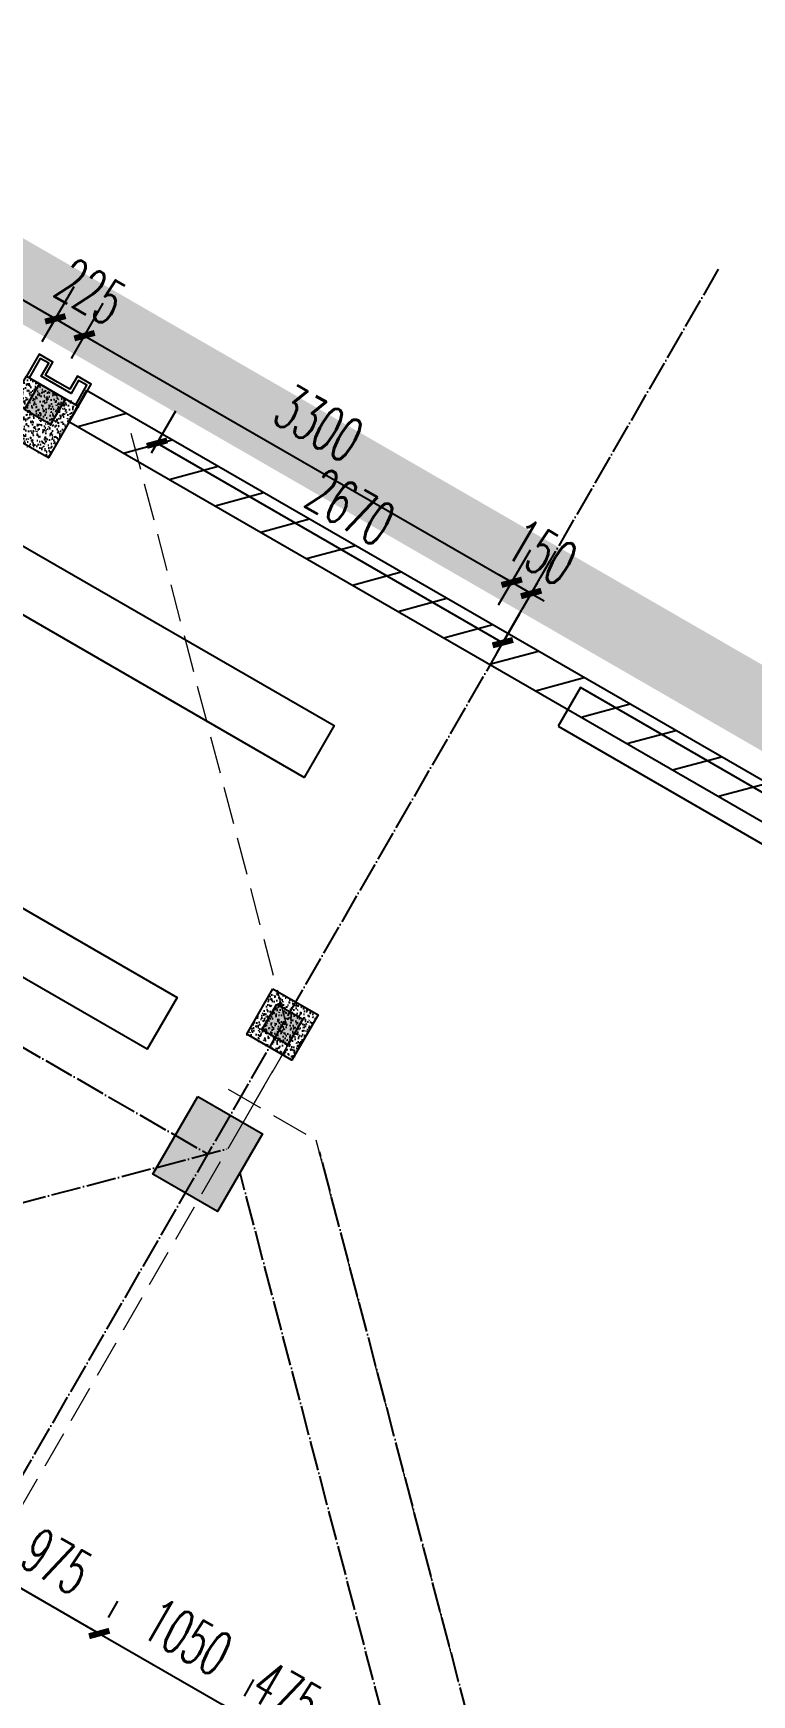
# Model space of a CAD drawing. Header units: millimetres. Extents: x 216654360 to 218309126, y 218099985 to 219647706.
# Drawn here: x 217976793 to 217981600, y 218924951 to 218936065 of the extents above; entities that cross this region are included whole.
import ezdxf
from ezdxf.xclip import XClip

# ---------------------------------------------------------------- set-up
doc = ezdxf.new("R2010")
doc.units = ezdxf.units.MM
doc.header["$LTSCALE"] = 1000
doc.header["$XCLIPFRAME"] = 0
for name, pattern in [('02-博雅楼平面图（V8）$0$DASH', [0.35, 0.25, -0.1]), ('DASH', [0.35, 0.25, -0.1]), ('DOTE', [2.4200000000000004, 2, -0.2, 0.02, -0.2])]:
    doc.linetypes.add(name, pattern=pattern)
doc.layers.add('02-博雅楼平面图（V8）$0$A-FLOR-OVHD', color=173, linetype='02-博雅楼平面图（V8）$0$DASH', lineweight=9)
for name, color, linetype in [('A-ANNO-DIMS', 3, 'Continuous'), ('A-ANNO-DOTE', 1, 'DOTE'), ('A-COLU', 2, 'Continuous'), ('A-COLU-CONC', 2, 'Continuous'), ('A-FLOR-SPCL', 245, 'Continuous'), ('A-FLOR-STRS', 51, 'Continuous'), ('A-FURN', 45, 'Continuous'), ('A-WALL', 2, 'Continuous'), ('A-WALL-SHEA', 2, 'Continuous'), ('PUB_HATCH', 8, 'Continuous'), ('现状植物', 3, 'Continuous')]:
    doc.layers.add(name, color=color, linetype=linetype)
doc.styles.add('_TCH_DIM_T3', font='SIMPLEX.shx', dxfattribs={"width": 0.5647058823529413, "bigfont": 'GBCBIG.shx'})
doc.dimstyles.new('_TCH_ARCH&&100', dxfattribs={"dimtxt": 297.5, "dimasz": 100, "dimexe": 250, "dimexo": 300, "dimgap": 126.25, "dimtad": 1, "dimdec": 0, "dimzin": 0, "dimdsep": 46, "dimtxsty": '_TCH_DIM_T3', "dimblk": 'ARCHTICK', "dimcen": 0.09, "dimclrt": 7, "dimazin": 2, "dimtfac": 1, "dimtdec": 0, "dimtix": 1, "dimtmove": 2, "dimatfit": 3, "dimfxl": 100, "dimtolj": 1, "dimtzin": 0, "dimarcsym": 0})

# ---------------------------------------------------------------- blocks, each defined once
blk = doc.blocks.new('123sfg')
at = {"layer": 'A-FLOR-STRS', "color": 1, "linetype": 'DASH', "const_width": 0.5}
blk.add_lwpolyline([(-431.8656419331855, -1239.880152367701), (-430.7574388099792, -1232.094934287486), (-429.9684684670246, -1227.345356392272), (-428.1316071802103, -1219.113704384542), (-427.4672116297479, -1216.173528586345), (-426.6227886450006, -1211.625636377144), (-425.1215353479574, -1203.747376584453), (-424.1251620127523, -1198.437336181179), (-424.0859732910949, -1197.911209319432), (-424.1551806907519, -1191.707523606432), (-424.2037090031854, -1187.357491663604), (-424.2854724545696, -1176.551505218731), (-431.2216880260785, -1169.421393652044), (-431.8843497909656, -1148.586130392568), (-433.1748325719773, -1148.672661361057), (-433.183958132071, -1148.32154214988), (-435.7520347369718, -1148.388286254316), (-511.1115516244317, -1148.388286254316)], dxfattribs=at)
blk = doc.blocks.new('A$Cbd128c3d')
at = {"layer": 'A-COLU'}
h = blk.add_hatch(color=256, dxfattribs=at)
h.dxf.hatch_style = 1
h.paths.add_polyline_path([(3599.999999999942, -240), (4099.999999999942, -240), (4099.999999999942, -840), (3599.999999999942, -840)])
blk.add_lwpolyline([(3599.999999999942, -240), (4099.999999999942, -240), (4099.999999999942, -840), (3599.999999999942, -840)], close=True, dxfattribs=at)
blk = doc.blocks.new('2929sk')
at = {"layer": 'A-ANNO-DOTE', "ltscale": 0.1}
for p, q in [((-100643.7788584344, -67610.51247166691), (-76449.35730994213, -92059.63334024174)), ((-97080.37599070836, -70429.5056708681), (-76058.41759931203, -91672.76625369594)), ((-75808.41759934928, -98506.28522877564), (-75808.41759934928, -79972.76195832127)), ((-70053.25017017312, -85977.54912788258), (-75903.12984014768, -91766.4875320131)), ((-16719.25256192591, -91672.76195832115), (-75808.41759934928, -91672.76195832127))]:
    blk.add_line(p, q, dxfattribs=at)
at = {"rotation": 180}
blk.add_blockref('A$Cbd128c3d', (-71958.41759934928, -92212.76195832214), dxfattribs=at)
blk = doc.blocks.new('25tqdryui')
at = {"layer": 'A-COLU-CONC'}
h = blk.add_hatch(dxfattribs=at)
h.set_pattern_fill('混凝土', scale=10)
h.set_pattern_definition([(49.99999999999999, (0, 0), (71.72601826007535, -6.275213498259511), [7.5, -82.5]), (355, (0, 0), (-13.8751333613, 75.21921337000119), [6, -66]), (100.4514, (5.977168000000001, -0.522934), (57.85093817140216, 68.94395420609536), [6.374019000000001, -70.1142112]), (46.18420000000002, (0, 20), (106.7241048625644, -16.55190143290181), [11.25, -123.75]), (96.6356, (8.8936745, 18.6206693), (93.46627055487033, 97.41178709004417), [9.561028799999999, -105.1713]), (351.1842, (0, 20), (93.46619451336272, 97.41186009253246), [9, -99]), (21, (10, 15), (59.69070521184616, -40.26188906653388), [7.5, -82.5]), (326.0000000000001, (10, 15), (24.33153319215817, 72.5150045046853), [6, -66]), (71.4514, (14.9742233, 11.6448394), (84.02226285814899, 32.25304967099524), [6.374019000000001, -70.1142112]), (37.50000000000001, (0, 0), (1.215985531729067, 33.28938538313115), [0, -65.19999999999999, 0, -67, 0, -66.25]), (7.499999999999999, (0, 0), (26.30695374421486, 39.44117118823603), [0, -38.2, 0, -63.7, 0, -25.25]), (327.5, (-22.3, 0), (53.3822436172409, -2.255487173437976), [0, -25, 0, -78, 0, -103.5]), (317.5, (-32.3, 0), (58.31861693423862, 10.01049823323177), [0, -32.5, 0, -51.8, 0, -73.5])])
h.paths.add_polyline_path([(6523044.330466904, 268536.0957909399), (6523394.330466904, 268536.0957909399), (6523394.330466904, 268186.0957909399), (6523044.330466904, 268186.0957909399)])
h = blk.add_hatch(color=256, dxfattribs=at)
h.dxf.hatch_style = 1
h.paths.add_polyline_path([(6523119.330466904, 268461.0957909399), (6523319.330466904, 268461.0957909399), (6523319.330466904, 268261.0957909399), (6523119.330466904, 268261.0957909399)])
at = {"layer": 'A-COLU'}
for points in [[(6523044.330466904, 268536.0957909399), (6523394.330466904, 268536.0957909399), (6523394.330466904, 268186.0957909399), (6523044.330466904, 268186.0957909399)], [(6523119.330466904, 268461.0957909399), (6523319.330466904, 268461.0957909399), (6523319.330466904, 268261.0957909399), (6523119.330466904, 268261.0957909399)], [(6523119.330466904, 268461.0957909399), (6523319.330466904, 268461.0957909399), (6523319.330466904, 268261.0957909399), (6523119.330466904, 268261.0957909399)]]:
    blk.add_lwpolyline(points, close=True, dxfattribs=at)
blk = doc.blocks.new('123sttyt')
at = {"layer": 'A-COLU-CONC'}
h = blk.add_hatch(dxfattribs=at)
h.set_pattern_fill('混凝土', scale=10)
h.set_pattern_definition([(49.99999999999999, (458507.2726841327, 226049.4547714085), (71.72601826007535, -6.275213498259511), [7.5, -82.5]), (355, (458507.2726841327, 226049.4547714085), (-13.8751333613, 75.21921337000119), [6, -66]), (100.4514, (458513.2498521327, 226048.9318374085), (57.85093817140216, 68.94395420609536), [6.374019000000001, -70.1142112]), (46.18420000000002, (458507.2726841327, 226069.4547714085), (106.7241048625644, -16.55190143290181), [11.25, -123.75]), (96.6356, (458516.1663586327, 226068.0754407085), (93.46627055487033, 97.41178709004417), [9.561028799999999, -105.1713]), (351.1842, (458507.2726841327, 226069.4547714085), (93.46619451336272, 97.41186009253246), [9, -99]), (21, (458517.2726841327, 226064.4547714085), (59.69070521184616, -40.26188906653388), [7.5, -82.5]), (326.0000000000001, (458517.2726841327, 226064.4547714085), (24.33153319215817, 72.5150045046853), [6, -66]), (71.4514, (458522.2469074327, 226061.0996108085), (84.02226285814899, 32.25304967099524), [6.374019000000001, -70.1142112]), (37.50000000000001, (458507.2726841327, 226049.4547714085), (1.215985531729067, 33.28938538313115), [0, -65.19999999999999, 0, -67, 0, -66.25]), (7.499999999999999, (458507.2726841327, 226049.4547714085), (26.30695374421486, 39.44117118823603), [0, -38.2, 0, -63.7, 0, -25.25]), (327.5, (458484.9726841327, 226049.4547714085), (53.3822436172409, -2.255487173437976), [0, -25, 0, -78, 0, -103.5]), (317.5, (458474.9726841327, 226049.4547714085), (58.31861693423862, 10.01049823323177), [0, -32.5, 0, -51.8, 0, -73.5])])
h.paths.add_polyline_path([(6523019.330466915, 268461.0957909399), (6523419.330466915, 268461.0957909399), (6523419.330466892, 268061.0957909399), (6523019.330466892, 268061.0957909399)])
h = blk.add_hatch(color=256, dxfattribs=at)
h.dxf.hatch_style = 1
h.paths.add_polyline_path([(6523119.330466904, 268461.0957909399), (6523319.330466904, 268461.0957909399), (6523319.330466904, 268261.0957909399), (6523119.330466904, 268261.0957909399)])
at = {"layer": 'A-COLU'}
for points in [[(6523019.330466915, 268461.0957909399), (6523419.330466915, 268461.0957909399), (6523419.330466892, 268061.0957909399), (6523019.330466892, 268061.0957909399)], [(6523119.330466904, 268461.0957909399), (6523319.330466904, 268461.0957909399), (6523319.330466904, 268261.0957909399), (6523119.330466904, 268261.0957909399)]]:
    blk.add_lwpolyline(points, close=True, dxfattribs=at)
blk = doc.blocks.new('123arrt')
at = {"layer": 'A-COLU'}
for name, p in [('123sttyt', (51525.15662112832, 2799.999975732382)), ('25tqdryui', (54975.16310578492, 0))]:
    blk.add_blockref(name, p, dxfattribs=at)
blk = doc.blocks.new('atyyj')
at = {"color": 6}
for points in [[(6087145.846531308, 41917.42876004828), (6087145.850708799, 41917.44223488616), (6087145.850708793, 42287.44228338455), (6087040.833285737, 42287.42880854666), (6087040.833285737, 42187.42880854666), (6086945.833285737, 42187.42880854666), (6086850.833285737, 42187.42880854666), (6086850.833285737, 42287.42880854666), (6086745.844134575, 42287.41532826515), (6086745.844134575, 42117.42884835148)], [(6087125.83328574, 42117.42884835148), (6087125.833285737, 42267.42880854666), (6087060.833285737, 42267.42880854666), (6087060.833285737, 42167.42880854666), (6086945.833285737, 42167.42880854666), (6086830.833285737, 42167.42880854666), (6086830.833285737, 42267.42880854666), (6086765.833285737, 42267.42880854666), (6086765.833285737, 42117.42884835148)]]:
    blk.add_lwpolyline(points, dxfattribs=at)
at = {"layer": 'A-COLU'}
blk.add_blockref('123sttyt', (-436273.4971811436, -226343.666958125), dxfattribs=at)
blk = doc.blocks.new('_ArchTick')
at = {"color": 0, "linetype": 'ByBlock', "const_width": 0.4}
blk.add_lwpolyline([(-0.5, -0.5), (0.5, 0.5)], dxfattribs=at)
blk = doc.blocks.new('*D286')
at = {"layer": 'A-ANNO-DIMS', "color": 0, "lineweight": -2, "transparency": 16777216}
for p, q in [((6119975.844789829, 42365.87292450556), (6119975.844789829, 42690.73563406806)), ((6122645.844556829, 42365.87292450556), (6122645.844556829, 42690.73563406806)), ((6119975.844789829, 42440.73563406806), (6122645.844556829, 42440.73563406806))]:
    blk.add_line(p, q, dxfattribs=at)
at = {"layer": 'Defpoints', "color": 0, "transparency": 16777216}
for p in [(6122645.844556829, 42440.73563406806), (6119975.844789829, 42065.87292450556), (6122645.844556829, 42065.87292450556)]:
    blk.add_point(p, dxfattribs=at)
at = {"layer": 'A-ANNO-DIMS', "color": 0, "lineweight": -2, "transparency": 16777216, "xscale": 100, "yscale": 100, "zscale": 100, "rotation": 180}
blk.add_blockref('_ArchTick', (6119975.844789829, 42440.73563406806), dxfattribs=at)
at = {"layer": 'A-ANNO-DIMS', "color": 0, "lineweight": -2, "transparency": 16777216, "xscale": 100, "yscale": 100, "zscale": 100}
blk.add_blockref('_ArchTick', (6122645.844556829, 42440.73563406806), dxfattribs=at)
at = {"layer": 'A-ANNO-DIMS', "color": 7, "transparency": 16777216, "insert": (6121310.844673329, 42715.73563406806), "char_height": 297.5, "attachment_point": 5, "style": '_TCH_DIM_T3'}
blk.add_mtext('\\A1;2670', dxfattribs=at)
blk = doc.blocks.new('*D348')
at = {"layer": 'A-ANNO-DIMS', "color": 0, "lineweight": -2, "transparency": 16777216}
for p, q in [((6122645.844556828, 35474.14101954782), (6122645.844556828, 35600.99999999999)), ((6123620.844564069, 35474.14101954782), (6123620.844564069, 35600.99999999999)), ((6122645.844556828, 35350.99999999999), (6123620.844564069, 35350.99999999999))]:
    blk.add_line(p, q, dxfattribs=at)
at = {"layer": 'Defpoints', "color": 0, "transparency": 16777216}
for p in [(6123620.844564069, 35350.99999999999), (6122645.844556828, 35174.14101954782), (6123620.844564069, 35174.14101954782)]:
    blk.add_point(p, dxfattribs=at)
at = {"layer": 'A-ANNO-DIMS', "color": 0, "lineweight": -2, "transparency": 16777216, "xscale": 100, "yscale": 100, "zscale": 100, "rotation": 180}
blk.add_blockref('_ArchTick', (6122645.844556828, 35350.99999999999), dxfattribs=at)
at = {"layer": 'A-ANNO-DIMS', "color": 0, "lineweight": -2, "transparency": 16777216, "xscale": 100, "yscale": 100, "zscale": 100}
blk.add_blockref('_ArchTick', (6123620.844564069, 35350.99999999999), dxfattribs=at)
at = {"layer": 'A-ANNO-DIMS', "color": 7, "transparency": 16777216, "insert": (6123133.344560448, 35625.99999999999), "char_height": 297.5, "attachment_point": 5, "style": '_TCH_DIM_T3'}
blk.add_mtext('\\A1;975', dxfattribs=at)
blk = doc.blocks.new('*D349')
at = {"layer": 'A-ANNO-DIMS', "color": 0, "lineweight": -2, "transparency": 16777216}
for p, q in [((6123620.844564069, 35474.14101954782), (6123620.844564069, 35600.99999999999)), ((6124670.844564069, 35474.14101954782), (6124670.844564069, 35600.99999999999)), ((6123620.844564069, 35350.99999999999), (6124670.844564069, 35350.99999999999))]:
    blk.add_line(p, q, dxfattribs=at)
at = {"layer": 'Defpoints', "color": 0, "transparency": 16777216}
for p in [(6124670.844564069, 35350.99999999999), (6123620.844564069, 35174.14101954782), (6124670.844564069, 35174.14101954782)]:
    blk.add_point(p, dxfattribs=at)
at = {"layer": 'A-ANNO-DIMS', "color": 0, "lineweight": -2, "transparency": 16777216, "xscale": 100, "yscale": 100, "zscale": 100, "rotation": 180}
blk.add_blockref('_ArchTick', (6123620.844564069, 35350.99999999999), dxfattribs=at)
at = {"layer": 'A-ANNO-DIMS', "color": 0, "lineweight": -2, "transparency": 16777216, "xscale": 100, "yscale": 100, "zscale": 100}
blk.add_blockref('_ArchTick', (6124670.844564069, 35350.99999999999), dxfattribs=at)
at = {"layer": 'A-ANNO-DIMS', "color": 7, "transparency": 16777216, "insert": (6124145.844564069, 35625.99999999999), "char_height": 297.5, "attachment_point": 5, "style": '_TCH_DIM_T3'}
blk.add_mtext('\\A1;1050', dxfattribs=at)
blk = doc.blocks.new('*D350')
at = {"layer": 'A-ANNO-DIMS', "color": 0, "lineweight": -2, "transparency": 16777216}
for p, q in [((6124670.844564069, 35474.14101954782), (6124670.844564069, 35600.99999999999)), ((6125145.844556876, 35474.14101954782), (6125145.844556876, 35600.99999999999)), ((6124670.844564069, 35350.99999999999), (6124570.844564069, 35350.99999999999)), ((6124670.844564069, 35350.99999999999), (6125145.844556876, 35350.99999999999)), ((6125145.844556876, 35350.99999999999), (6125245.844556876, 35350.99999999999))]:
    blk.add_line(p, q, dxfattribs=at)
at = {"layer": 'Defpoints', "color": 0, "transparency": 16777216}
for p in [(6125145.844556876, 35350.99999999999), (6124670.844564069, 35174.14101954782), (6125145.844556876, 35174.14101954782)]:
    blk.add_point(p, dxfattribs=at)
at = {"layer": 'A-ANNO-DIMS', "color": 0, "lineweight": -2, "transparency": 16777216, "xscale": 100, "yscale": 100, "zscale": 100}
blk.add_blockref('_ArchTick', (6124670.844564069, 35350.99999999999), dxfattribs=at)
at = {"layer": 'A-ANNO-DIMS', "color": 0, "lineweight": -2, "transparency": 16777216, "xscale": 100, "yscale": 100, "zscale": 100, "rotation": 180}
blk.add_blockref('_ArchTick', (6125145.844556876, 35350.99999999999), dxfattribs=at)
at = {"layer": 'A-ANNO-DIMS', "color": 7, "transparency": 16777216, "insert": (6124908.344560472, 35625.99999999999), "char_height": 297.5, "attachment_point": 5, "style": '_TCH_DIM_T3'}
blk.add_mtext('\\A1;475', dxfattribs=at)
blk = doc.blocks.new('*D500')
at = {"layer": 'A-ANNO-DIMS', "color": 0, "lineweight": -2, "transparency": 16777216}
for p, q in [((6117470.834260637, 42645.68900444673), (6117470.834260637, 43070.74270527938)), ((6118970.818573396, 42645.68900444673), (6118970.818573396, 43070.74270527938)), ((6117470.834260637, 42820.74270527938), (6118970.818573396, 42820.74270527938))]:
    blk.add_line(p, q, dxfattribs=at)
at = {"layer": 'Defpoints', "color": 0, "transparency": 16777216}
for p in [(6118970.818573396, 42820.74270527938), (6117470.834260637, 42345.68900444673), (6118970.818573396, 42345.68900444673)]:
    blk.add_point(p, dxfattribs=at)
at = {"layer": 'A-ANNO-DIMS', "color": 0, "lineweight": -2, "transparency": 16777216, "xscale": 100, "yscale": 100, "zscale": 100, "rotation": 180}
blk.add_blockref('_ArchTick', (6117470.834260637, 42820.74270527938), dxfattribs=at)
at = {"layer": 'A-ANNO-DIMS', "color": 0, "lineweight": -2, "transparency": 16777216, "xscale": 100, "yscale": 100, "zscale": 100}
blk.add_blockref('_ArchTick', (6118970.818573396, 42820.74270527938), dxfattribs=at)
at = {"layer": 'A-ANNO-DIMS', "color": 7, "transparency": 16777216, "insert": (6118220.826417016, 43095.74270527938), "char_height": 297.5, "attachment_point": 5, "style": '_TCH_DIM_T3'}
blk.add_mtext('\\A1;1500', dxfattribs=at)
blk = doc.blocks.new('*D501')
at = {"layer": 'A-ANNO-DIMS', "color": 0, "lineweight": -2, "transparency": 16777216}
for p, q in [((6118970.818573396, 42645.68900444673), (6118970.818573396, 43070.74270527938)), ((6119195.831587506, 42645.68900444673), (6119195.831587506, 43070.74270527938)), ((6118970.818573396, 42820.74270527938), (6118870.818573396, 42820.74270527938)), ((6118970.818573396, 42820.74270527938), (6119195.831587506, 42820.74270527938)), ((6119195.831587506, 42820.74270527938), (6119295.831587506, 42820.74270527938))]:
    blk.add_line(p, q, dxfattribs=at)
at = {"layer": 'Defpoints', "color": 0, "transparency": 16777216}
for p in [(6119195.831587506, 42820.74270527938), (6118970.818573396, 42345.68900444673), (6119195.831587506, 42345.68900444673)]:
    blk.add_point(p, dxfattribs=at)
at = {"layer": 'A-ANNO-DIMS', "color": 0, "lineweight": -2, "transparency": 16777216, "xscale": 100, "yscale": 100, "zscale": 100}
blk.add_blockref('_ArchTick', (6118970.818573396, 42820.74270527938), dxfattribs=at)
at = {"layer": 'A-ANNO-DIMS', "color": 0, "lineweight": -2, "transparency": 16777216, "xscale": 100, "yscale": 100, "zscale": 100, "rotation": 180}
blk.add_blockref('_ArchTick', (6119195.831587506, 42820.74270527938), dxfattribs=at)
at = {"layer": 'A-ANNO-DIMS', "color": 7, "transparency": 16777216, "insert": (6119083.325080451, 43095.74270527938), "char_height": 297.5, "attachment_point": 5, "style": '_TCH_DIM_T3'}
blk.add_mtext('\\A1;225', dxfattribs=at)
blk = doc.blocks.new('*D502')
at = {"layer": 'A-ANNO-DIMS', "color": 0, "lineweight": -2, "transparency": 16777216}
for p, q in [((6119195.831587506, 42645.68900444673), (6119195.831587506, 43070.74270527938)), ((6122495.845538795, 42645.68900444673), (6122495.845538795, 43070.74270527938)), ((6119195.831587506, 42820.74270527938), (6122495.845538795, 42820.74270527938))]:
    blk.add_line(p, q, dxfattribs=at)
at = {"layer": 'Defpoints', "color": 0, "transparency": 16777216}
for p in [(6122495.845538795, 42820.74270527938), (6119195.831587506, 42345.68900444673), (6122495.845538795, 42345.68900444673)]:
    blk.add_point(p, dxfattribs=at)
at = {"layer": 'A-ANNO-DIMS', "color": 0, "lineweight": -2, "transparency": 16777216, "xscale": 100, "yscale": 100, "zscale": 100, "rotation": 180}
blk.add_blockref('_ArchTick', (6119195.831587506, 42820.74270527938), dxfattribs=at)
at = {"layer": 'A-ANNO-DIMS', "color": 0, "lineweight": -2, "transparency": 16777216, "xscale": 100, "yscale": 100, "zscale": 100}
blk.add_blockref('_ArchTick', (6122495.845538795, 42820.74270527938), dxfattribs=at)
at = {"layer": 'A-ANNO-DIMS', "color": 7, "transparency": 16777216, "insert": (6120845.838563151, 43095.74270527938), "char_height": 297.5, "attachment_point": 5, "style": '_TCH_DIM_T3'}
blk.add_mtext('\\A1;3300', dxfattribs=at)
blk = doc.blocks.new('*D503')
at = {"layer": 'A-ANNO-DIMS', "color": 0, "lineweight": -2, "transparency": 16777216}
for p, q in [((6122495.845538795, 42645.68900444673), (6122495.845538795, 43070.74270527938)), ((6122645.845538796, 42645.68900444673), (6122645.845538796, 43070.74270527938)), ((6122495.845538795, 42820.74270527938), (6122395.845538795, 42820.74270527938)), ((6122495.845538795, 42820.74270527938), (6122645.845538796, 42820.74270527938)), ((6122645.845538796, 42820.74270527938), (6122745.845538796, 42820.74270527938))]:
    blk.add_line(p, q, dxfattribs=at)
at = {"layer": 'Defpoints', "color": 0, "transparency": 16777216}
for p in [(6122645.845538796, 42820.74270527938), (6122495.845538795, 42345.68900444673), (6122645.845538796, 42345.68900444673)]:
    blk.add_point(p, dxfattribs=at)
at = {"layer": 'A-ANNO-DIMS', "color": 0, "lineweight": -2, "transparency": 16777216, "xscale": 100, "yscale": 100, "zscale": 100}
blk.add_blockref('_ArchTick', (6122495.845538795, 42820.74270527938), dxfattribs=at)
at = {"layer": 'A-ANNO-DIMS', "color": 0, "lineweight": -2, "transparency": 16777216, "xscale": 100, "yscale": 100, "zscale": 100, "rotation": 180}
blk.add_blockref('_ArchTick', (6122645.845538796, 42820.74270527938), dxfattribs=at)
at = {"layer": 'A-ANNO-DIMS', "color": 7, "transparency": 16777216, "insert": (6122570.845538795, 43095.74270527938), "char_height": 297.5, "attachment_point": 5, "style": '_TCH_DIM_T3'}
blk.add_mtext('\\A1;150', dxfattribs=at)
blk = doc.blocks.new('A$C04836B57')
at = {"layer": 'PUB_HATCH'}
h = blk.add_hatch(dxfattribs=at)
h.set_pattern_fill('普通砖', color=256, scale=100, style=0)
h.set_pattern_definition([(45, (-6165879.106576437, -59303.14459915766), (-176.776766007315, 176.776766007315), [])])
h.paths.add_polyline_path([(-46488.28795866109, -17211.01486496543), (-24650.46908521745, -17211.01492962626), (-24650.46908450592, -16971.01492962626), (-46488.28795794956, -16971.01486496543)])
at = {"layer": '02-博雅楼平面图（V8）$0$A-FLOR-OVHD'}
for points in [[(-46088.64475738443, -17071.01464172133), (-43133.26201960817, -20057.5092608938), (-43133.26201960817, -20691.01492962008)], [(-34489.09233477898, -34372.7596087876), (-43133.26201960817, -25791.01492962649), (-43133.26201960817, -19816.01492957422)], [(-43331.66836220957, -20547.39612183541), (-42652.92803675961, -20547.39612183529), (-31271.60167392809, -32048.53589205112)]]:
    blk.add_lwpolyline(points, dxfattribs=at)
at = {"layer": 'A-FURN', "color": 251}
for points in [[(-42633.26201959699, -17341.46080684216), (-36033.26201959699, -17341.46080684216), (-36033.26201959699, -17041.92031508961), (-42633.26201959699, -17041.92031508961)], [(-46433.26201960817, -18486.01492962606), (-46433.26201960817, -18086.01492962606), (-43933.26201960817, -18086.01492962606), (-43933.26201960817, -18486.01492962606)], [(-46433.26201960817, -20586.01492962606), (-46433.26201960817, -20186.01492962606), (-43933.26201960817, -20186.01492962606), (-43933.26201960817, -20586.01492962606)]]:
    blk.add_lwpolyline(points, close=True, dxfattribs=at)
at = {"layer": 'A-WALL'}
for p, q in [((-46488.28795794956, -16971.01486496543), (-24650.46908450592, -16971.01492962626)), ((-46488.28795794956, -16971.01486496543), (-46488.28795866109, -17211.01486496543)), ((-46488.28795866109, -17211.01486496543), (-24650.46908521745, -17211.01492962626))]:
    blk.add_line(p, q, dxfattribs=at)
blk.add_blockref('atyyj', (-6133629.121244042, -59208.44373812031))
at = {"layer": 'A-ANNO-DOTE'}
ref = blk.add_blockref('123sfg', (408074.6474547908, 1131835.749373674), dxfattribs=dict(at, xscale=1000, yscale=1000, zscale=1000))
XClip(ref).set_block_clipping_path([(-527.116253690554, -1244.4995262616217), (-408.074574071597, -1131.8357493736744)])
at = {"layer": 'A-FLOR-SPCL', "rotation": 180}
blk.add_blockref('2929sk', (-119041.6796189575, -112663.7768879475), dxfattribs=at)
at = {"layer": 'A-WALL-SHEA', "color": 6}
blk.add_blockref('123arrt', (-6621427.762076964, -288352.1106719777), dxfattribs=at)
at = {"layer": 'A-ANNO-DIMS'}
for p1, p2, distance, picture, middle in [((-48408.27231580019, -17136.96694471093), (-46908.28800304141, -17136.96694471093), 475.05370083265007, '*D500', (-47658.28015942127, -16386.91324387828)), ((-46908.28800304141, -17136.96694471093), (-46683.27498893067, -17136.96694471093), 475.05370083265007, '*D501', (-46795.78149598651, -16386.91324387828)), ((-46683.27498893067, -17136.96694471093), (-43383.26103764214, -17136.96694471093), 475.05370083265007, '*D502', (-45033.2680132864, -16386.91324387828)), ((-43383.26103764214, -17136.96694471093), (-43233.2610376412, -17136.96694471093), 475.05370083265, '*D503', (-43308.26103764214, -16386.91324387828)), ((-45903.26178660803, -17416.7830246521), (-43233.26201960817, -17416.7830246521), 374.86270956249064, '*D286', (-44568.2619031081, -16766.92031508961))]:
    dim = blk.add_aligned_dim(p1=p1, p2=p2, distance=distance, dimstyle='_TCH_ARCH&&100', dxfattribs=at)
    dim.commit()
    dim.dimension.update_dxf_attribs({"geometry": picture, "text_midpoint": middle, "insert": (-6165879.106576437, -59482.65594915766)})
at = {"layer": 'A-ANNO-DIMS', "color": 3}
for p1, p2, picture, middle in [((-43233.2620196091, -24308.51492960984), (-42258.26201236807, -24308.51492960984), '*D348', (-42745.76201598905, -23856.65594915768)), ((-42258.26201236807, -24308.51492960984), (-41208.26201236807, -24308.51492960984), '*D349', (-41733.26201236807, -23856.65594915768)), ((-41208.26201236807, -24308.51492960984), (-40733.2620195616, -24308.51492960984), '*D350', (-40970.76201596484, -23856.65594915768))]:
    dim = blk.add_aligned_dim(p1=p1, p2=p2, distance=176.858980452158, dimstyle='_TCH_ARCH&&100', dxfattribs=at)
    dim.commit()
    dim.dimension.update_dxf_attribs({"geometry": picture, "text_midpoint": middle, "insert": (-6165879.106576437, -59482.65594915766)})

msp = doc.modelspace()

# ---------------------------------------------------------------- block references
at = {"layer": '现状植物', "rotation": 330.0099772030858}
msp.add_blockref('A$C04836B57', (218025897.187641, 218925138.5110827), dxfattribs=at)

doc.saveas('drawing.dxf')
